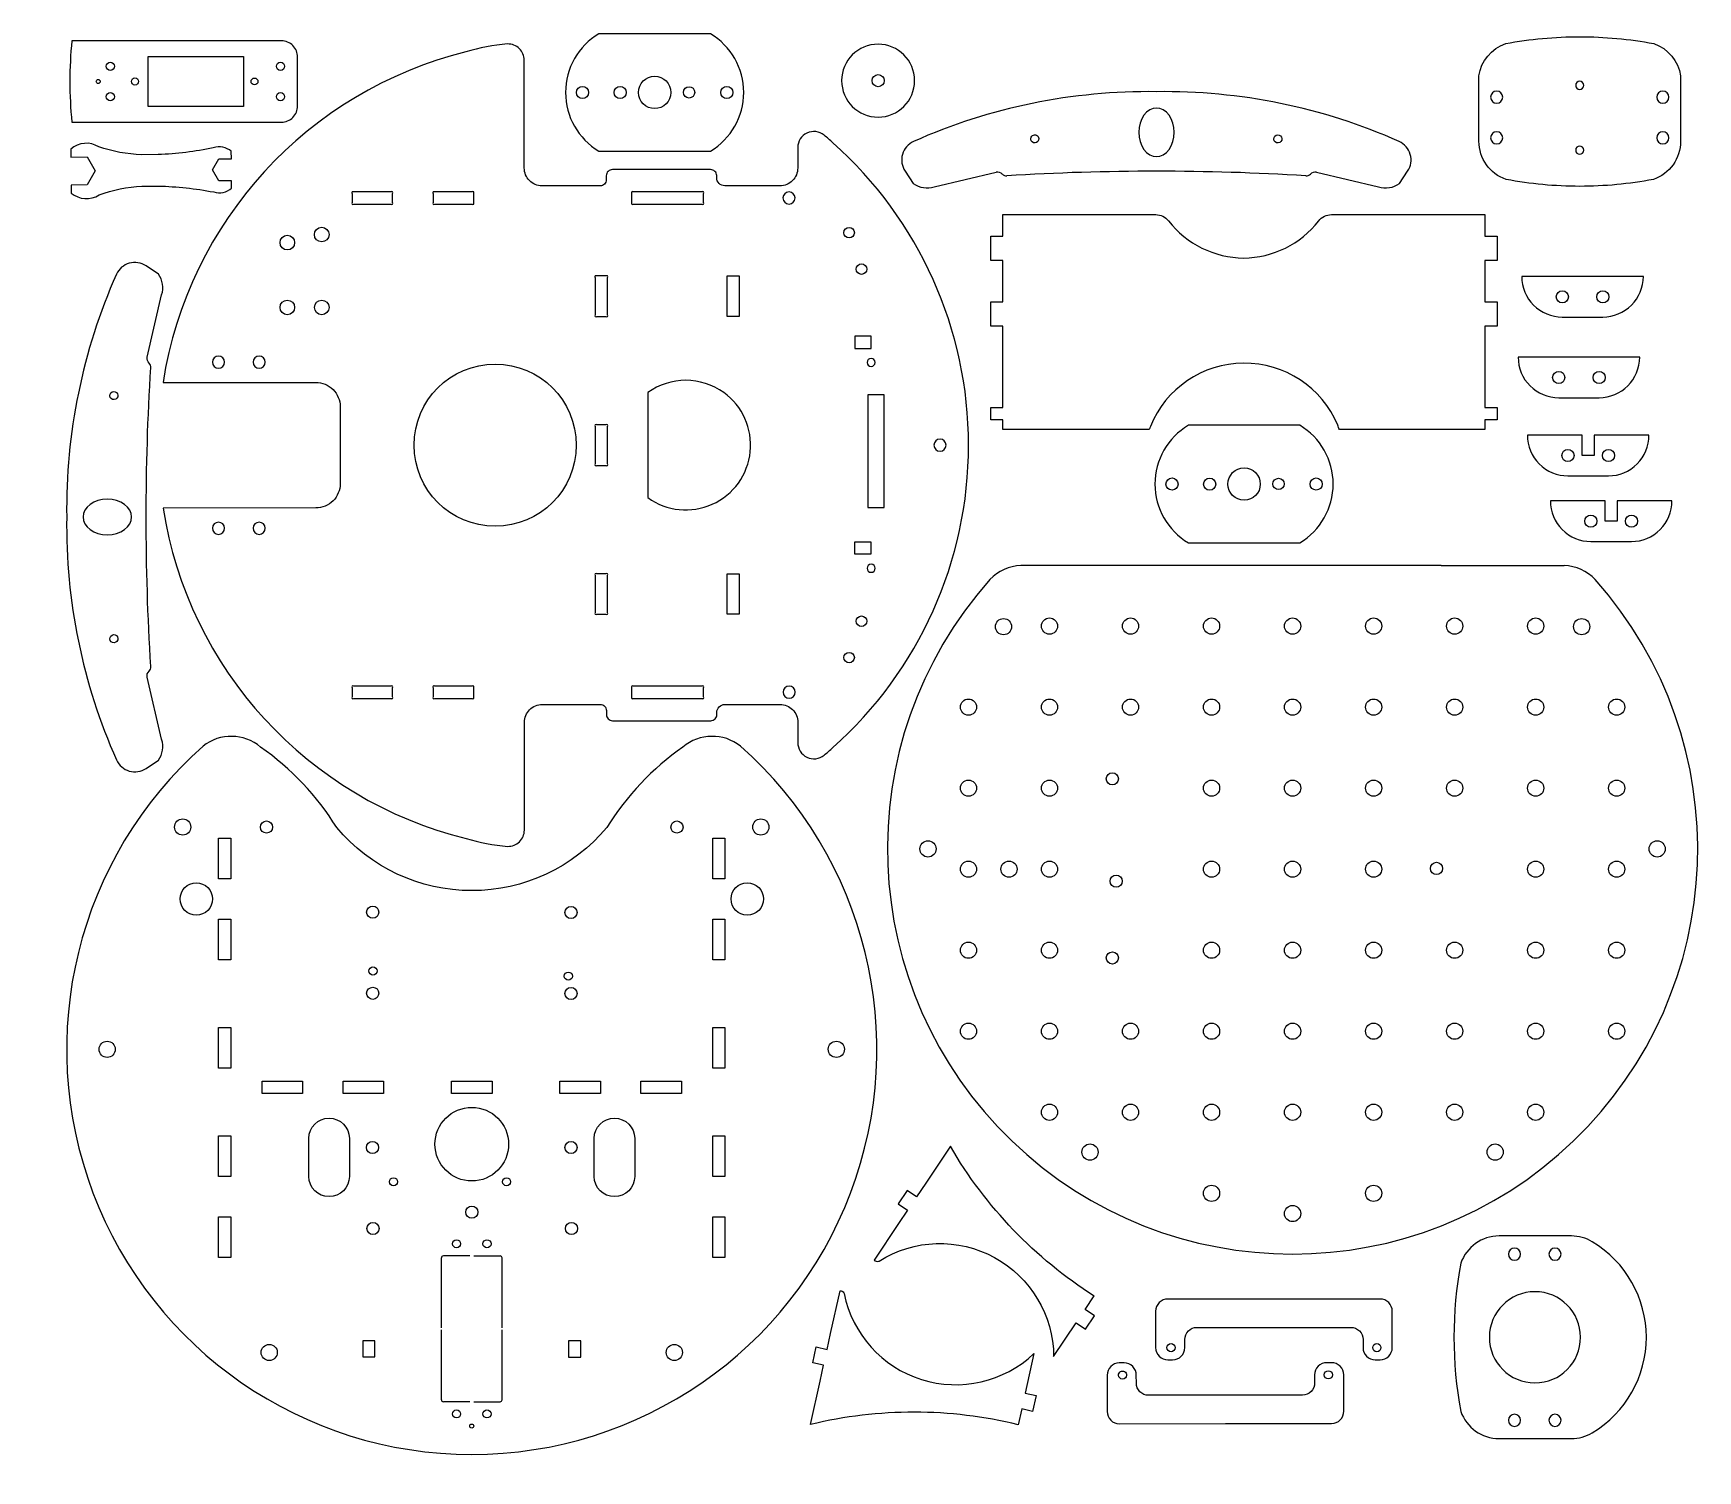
# Model space of a CAD drawing. Extents: x 31 to 442, y 15 to 370.
import ezdxf

# ---------------------------------------------------------------- set-up
doc = ezdxf.new("R2010")
doc.units = 0
doc.layers.get('0').update_dxf_attribs({"linetype": 'CONTINUOUS'})
for name, color, linetype in [('APS_GEOMETRY', 7, 'CONTINUOUS'), ('BUMPED', 4, 'CONTINUOUS'), ('CUT', 4, 'CONTINUOUS')]:
    doc.layers.add(name, color=color, linetype=linetype)

# ---------------------------------------------------------------- blocks, each defined once
blk = doc.blocks.new('BOTTOM')
at = {"color": 1, "linetype": 'BYBLOCK'}
for centre in [(-935.17, 55.7), (-926.19, 52.64), (-839.28, 52.64), (-830.29, 55.7)]:
    blk.add_circle(centre, 1.3, dxfattribs=at)
at = {"layer": 'APS_GEOMETRY', "color": 5}
blk.add_lwpolyline([(-867.25, 205.13), (-867.24, 187.33, -0.414214), (-873.24, 181.33), (-892.24, 181.32, -0.414214), (-898.24, 187.32), (-898.25, 225.05, 0.301878), (-979.81, 150.25, 0.054453), (-981.76, 139.97, 0.423427), (-977.76, 135.85), (-951.14, 135.85, -0.414214), (-946.74, 131.45), (-946.74, 117.1, -0.414235), (-948.24, 115.6), (-949.24, 115.6, 0.414214), (-950.74, 114.1), (-950.74, 110.6), (-950.74, 101.98), (-950.74, 89.85, 0.414241), (-949.24, 88.35), (-948.74, 88.35, -0.414214), (-946.73, 86.35), (-946.73, 72.75, -0.414239), (-951.13, 68.35), (-956.1, 68.35, 0.64495), (-959.24, 61.86, 0.014178), (-957.39, 59.72, 0.448892), (-808.08, 59.72, 0.01409), (-806.24, 61.85, 0.637954), (-809.3, 68.38), (-814.31, 68.38, -0.414246), (-818.71, 72.78), (-818.71, 86.38, -0.414214), (-816.71, 88.38), (-816.21, 88.38, 0.414245), (-814.71, 89.88), (-814.72, 110.63), (-814.72, 114.13, 0.414214), (-816.22, 115.63), (-817.22, 115.63, -0.414235), (-818.72, 117.13), (-818.72, 131.48, -0.414214), (-814.32, 135.88), (-787.7, 135.89, 0.423427), (-783.71, 140.01, 0.052824), (-785.66, 150.29, 0.301878), (-867.25, 225.05), (-867.25, 205.13)], format="xyb", dxfattribs=at)
at = {"layer": 'CUT', "color": 1}
for p, q in [((-924.48, 82.82), (-924.48, 85.82)), ((-924.48, 85.82), (-914.48, 85.82)), ((-914.48, 82.82), (-924.48, 82.82)), ((-914.48, 85.82), (-914.48, 82.82)), ((-850.98, 82.82), (-850.98, 85.82)), ((-850.98, 85.82), (-840.98, 85.82)), ((-840.98, 82.82), (-850.98, 82.82)), ((-840.98, 85.82), (-840.98, 82.82))]:
    blk.add_line(p, q, dxfattribs=at)
for points in [[(-901.75, 211.35, 1), (-904.75, 211.35, 1)], [(-860.75, 211.36, 1), (-863.75, 211.36, 1)], [(-901.75, 201.32, 1), (-904.75, 201.32, 1)], [(-860.75, 201.33, 1), (-863.75, 201.33, 1)], [(-945.23, 177.98), (-945.23, 168.75, 1), (-944.85, 168.37), (-942.61, 168.37, 1), (-942.23, 168.75), (-942.23, 177.98, 1), (-942.61, 178.37), (-944.85, 178.37, 1)], [(-823.24, 177.98), (-823.24, 168.75, 1), (-822.86, 168.37), (-820.62, 168.37, 1), (-820.24, 168.75), (-820.24, 177.98, 1.000002), (-820.62, 178.37), (-822.86, 178.37, 1)], [(-869.75, 86.64, 0.323544), (-869.76, 105.39), (-895.69, 105.38, 1)], [(-942.22, 70.5, 1), (-945.22, 70.5, 1)], [(-820.22, 70.53, 1), (-823.22, 70.53, 1)], [(-912.12, 50.25, 1), (-914.12, 50.25, 1)], [(-861.32, 50.26, 1), (-863.32, 50.26, 1)], [(-881.24, 33.26, 1), (-884.24, 33.26, 1)]]:
    blk.add_lwpolyline(points, format="xyb", close=True, dxfattribs=at)
for points in [[(-945.23, 157.98), (-945.23, 148.75, 1), (-944.85, 148.37), (-942.61, 148.37, 1), (-942.23, 148.75), (-942.23, 157.98, 1), (-942.61, 158.37), (-944.85, 158.37, 1), (-945.23, 157.98)], [(-820.62, 158.37), (-822.86, 158.37, 1), (-823.24, 157.98), (-823.24, 148.75, 1), (-822.86, 148.37), (-820.62, 148.37, 1), (-820.24, 148.75), (-820.24, 157.98, 1), (-820.62, 158.37)], [(-914.86, 118.37), (-924.1, 118.37, 1), (-924.48, 117.98), (-924.48, 115.75, 1), (-924.1, 115.37), (-914.86, 115.37, 1), (-914.48, 115.75), (-914.48, 117.98, 1), (-914.86, 118.37)], [(-887.73, 117.98), (-887.73, 115.75, 1), (-887.35, 115.37), (-878.11, 115.37, 1), (-877.73, 115.75), (-877.73, 117.98, 1), (-878.11, 118.37), (-887.35, 118.37, 1), (-887.73, 117.98)], [(-850.98, 117.98), (-850.98, 115.75, 1), (-850.6, 115.37), (-841.36, 115.37, 1), (-840.98, 115.75), (-840.98, 117.98, 1.000002), (-841.36, 118.37), (-850.6, 118.37, 1), (-850.98, 117.98)], [(-945.23, 108.98), (-945.23, 92, 1), (-944.85, 91.62), (-942.61, 91.62, 1), (-942.23, 92), (-942.23, 108.98, 1), (-942.61, 109.37), (-944.85, 109.37, 1), (-945.23, 108.98)], [(-820.62, 109.37), (-822.86, 109.37, 1), (-823.24, 108.98), (-823.24, 92, 1), (-822.86, 91.62), (-820.62, 91.62, 1), (-820.24, 92), (-820.24, 108.98, 1), (-820.62, 109.37)]]:
    blk.add_lwpolyline(points, format="xyb", dxfattribs=at)
for points in [[(-906.62, 54.3), (-906.62, 50.3), (-909.62, 50.3), (-909.62, 54.3)], [(-858.84, 54.29), (-858.84, 50.29), (-855.84, 50.29), (-855.84, 54.29)], [(-898.12, 51.05), (-898.12, 47.05), (-870.32, 47.05), (-870.32, 51.05)]]:
    blk.add_lwpolyline(points, close=True, dxfattribs=at)
for centre, radius in [((-848.74, 194.37), 1.8), ((-832.74, 194.37), 1.8), ((-848.74, 185.87), 1.8), ((-830.74, 185.88), 1.8), ((-882.74, 143.07), 20.01)]:
    blk.add_circle(centre, radius, dxfattribs=at)
blk = doc.blocks.new('MOTORBRACKET')
at = {"layer": 'CUT', "color": 5}
blk.add_lwpolyline([(-250.95, 185.42), (-250.87, 157.93, 0.569283), (-221.87, 158.01), (-221.95, 185.5, 0.569283)], format="xyb", close=True, dxfattribs=at)
at = {"layer": 'CUT', "color": 1}
for centre, radius in [((-236.46, 189.51), 1.5), ((-236.46, 180.21), 1.5), ((-236.41, 171.71), 4), ((-236.36, 163.21), 1.4), ((-236.36, 153.91), 1.5)]:
    blk.add_circle(centre, radius, dxfattribs=at)
blk = doc.blocks.new('BUMPER')
at = {"layer": 'CUT', "color": 5}
blk.add_lwpolyline([(-281.47, 307.44, 0.108429), (-341.42, 319.72, 0.108429), (-401.36, 307.43, 0.460549), (-403.45, 300.13), (-401.42, 297.06, 0.236359), (-396.26, 296.28), (-380.92, 299.83, -0.278921), (-379.43, 299.38, 0.224402), (-378.3, 298.97, -0.030361), (-304.51, 298.97, 0.221324), (-303.4, 299.38, -0.278921), (-301.92, 299.83), (-286.57, 296.28, 0.236359), (-281.42, 297.06), (-279.39, 300.13, 0.460549)], format="xyb", close=True, dxfattribs=at)
at = {"layer": 'CUT', "color": 1}
blk.add_lwpolyline([(-341.38, 303.71), (-340.53, 303.83), (-339.71, 304.17), (-338.95, 304.72), (-338.29, 305.47), (-337.75, 306.38), (-337.34, 307.41), (-337.09, 308.53), (-337.01, 309.7), (-337.09, 310.87), (-337.34, 312), (-337.75, 313.03), (-338.29, 313.94), (-338.95, 314.68), (-339.71, 315.24), (-340.53, 315.58), (-341.38, 315.69), (-342.23, 315.58), (-343.05, 315.24), (-343.81, 314.68), (-344.47, 313.94), (-345.02, 313.03), (-345.42, 312), (-345.67, 310.87), (-345.75, 309.7), (-345.67, 308.53), (-345.42, 307.41), (-345.02, 306.38), (-344.47, 305.47), (-343.81, 304.72), (-343.05, 304.17), (-342.23, 303.83)], close=True, dxfattribs=at)
for points in [[(-372.42, 308, -1), (-370.42, 308.15, -1)], [(-312.41, 308, -1), (-310.42, 308.15, -1)]]:
    blk.add_lwpolyline(points, format="xyb", close=True, dxfattribs=at)
blk = doc.blocks.new('CASTERTOP')
at = {"layer": 'CUT', "color": 5}
blk.add_lwpolyline([(-250.1, 283.84, -0.045731), (-268.27, 285.53, -0.319328), (-274.99, 294.98), (-274.99, 311.09, -0.279619), (-268.38, 319.08, -0.045997), (-250.1, 320.77, -0.045997), (-231.82, 319.08, -0.279619), (-225.2, 311.09), (-225.2, 294.98, -0.319328), (-231.92, 285.53, -0.045731)], format="xyb", close=True, dxfattribs=at)
at = {"layer": 'CUT', "color": 1}
for points in [[(-250.1, 307.77, 1), (-250.1, 309.77, 1)], [(-269.1, 305.83, 1), (-272.1, 305.83, 1)], [(-228.1, 305.83, 1), (-231.1, 305.83, 1)], [(-269.1, 295.83, 1), (-272.1, 295.83, 1)], [(-228.1, 295.83, 1), (-231.1, 295.83, 1)], [(-250.1, 291.77, 1), (-250.1, 293.77, 1)]]:
    blk.add_lwpolyline(points, format="xyb", close=True, dxfattribs=at)
blk = doc.blocks.new('IRSPACER')
at = {"layer": 'CUT', "color": 5}
blk.add_lwpolyline([(4384.98, 533.26), (4384.98, 524.26, 0.414214), (4387.98, 521.26), (4414.18, 521.26), (4440.38, 521.26, 0.414214), (4443.38, 524.26), (4443.38, 533.26, 0.414214), (4440.38, 536.26), (4439.18, 536.26, 0.414214), (4436.18, 533.26), (4436.18, 531.26, -0.414214), (4433.18, 528.26), (4414.18, 528.26), (4395.18, 528.26, -0.414214), (4392.18, 531.26), (4392.18, 533.26, 0.414214), (4389.18, 536.26), (4387.98, 536.26, 0.414214)], format="xyb", close=True, dxfattribs=at)
at = {"layer": 'CUT', "color": 1}
for points in [[(4389.78, 533.26, -1), (4387.78, 533.26, -1)], [(4440.58, 533.26, -1), (4438.58, 533.26, -1)]]:
    blk.add_lwpolyline(points, format="xyb", close=True, dxfattribs=at)
blk = doc.blocks.new('BUMPERSTOPPER')
at = {"layer": 'CUT', "color": 5}
blk.add_lwpolyline([(-316.26, 277.45, 1), (-334.26, 277.45, 1)], format="xyb", close=True, dxfattribs=at)
at = {"layer": 'CUT', "color": 1}
blk.add_lwpolyline([(-326.76, 277.45, -1), (-323.76, 277.45, -1)], format="xyb", close=True, dxfattribs=at)
blk = doc.blocks.new('CASTERBOTTOM')
at = {"layer": 'CUT', "color": 5}
blk.add_lwpolyline([(-566.33, 92.18, 0.092188), (-529.76, 92.18, 0.319328), (-523.05, 101.62), (-523.05, 119.49, 0.135933), (-524.47, 124.64, 0.56619), (-571.62, 124.64, 0.135933), (-573.05, 119.49), (-573.05, 101.62, 0.319328), (-566.33, 92.18)], format="xyb", dxfattribs=at)
at = {"layer": 'CUT', "color": 1}
for points in [[(-559.3, 110.49, 1), (-536.8, 110.49, 1)], [(-570.05, 115.43, 1), (-567.05, 115.43, 1)], [(-529.05, 115.43, 1), (-526.05, 115.43, 1)], [(-570.05, 105.43, 1), (-567.05, 105.43, 1)], [(-529.05, 105.43, 1), (-526.05, 105.43, 1)]]:
    blk.add_lwpolyline(points, format="xyb", close=True, dxfattribs=at)
blk = doc.blocks.new('STRUT')
at = {"layer": 'CUT', "color": 5}
blk.add_lwpolyline([(3052.03, 678.24, -0.120076), (3102.1, 667.24), (3102.06, 678.24), (3102.06, 678.24), (3102.1, 682.24), (3104.86, 682.24), (3104.86, 686.24), (3102.1, 686.24), (3102.1, 690.24), (3102.1, 701.05, 0.286505), (3101.08, 700.74), (3100.97, 700.58, -0.588333), (3052.03, 696.24), (3052.03, 686.24), (3049.26, 686.24), (3049.26, 682.24), (3052.03, 682.24), (3052.06, 678.24)], format="xyb", dxfattribs=at)
blk = doc.blocks.new('TOP')
at = {"color": 1}
for p, q in [((-560.74, 228.31), (-543.49, 228.31)), ((-542.99, 228.31), (-525.74, 228.31)), ((-561.24, 220.31), (-561.24, 213.81)), ((-525.24, 220.31), (-525.24, 213.81)), ((-560.74, 213.31), (-543.49, 213.31)), ((-542.99, 213.31), (-525.74, 213.31))]:
    blk.add_line(p, q, dxfattribs=at)
for points in [[(-561.24, 221.31), (-561.24, 227.81)], [(-525.24, 221.31), (-525.24, 227.81)]]:
    blk.add_lwpolyline(points, dxfattribs=at)
for centre, start, end in [((-560.74, 227.81), 90, 180), ((-525.74, 227.81), 360, 90), ((-560.74, 213.81), 180, 270), ((-525.74, 213.81), 270, 360)]:
    blk.add_arc(centre, 0.5, start, end, dxfattribs=at)
at = {"layer": 'BUMPED', "color": 1}
for centre in [(-564.24, 224.56), (-522.24, 224.56), (-564.24, 217.06), (-522.24, 217.06)]:
    blk.add_circle(centre, 1, dxfattribs=at)
at = {"layer": 'CUT', "color": 5}
blk.add_lwpolyline([(-399.4, 287.14, 0.690144), (-574.24, 220.81, 0.690144), (-399.4, 154.47, 0.354658), (-399.63, 168.68, 0.101368), (-419.51, 187.48, -0.221874), (-435.07, 220.81, -0.221874), (-419.51, 254.14, 0.101368), (-399.63, 272.94, 0.354658)], format="xyb", close=True, dxfattribs=at)
at = {"layer": 'CUT', "color": 1}
for points in [[(-515.63, 280.31), (-525.63, 280.31), (-525.63, 283.31), (-515.63, 283.31)], [(-495.63, 280.31), (-505.63, 280.31), (-505.63, 283.31), (-495.63, 283.31)], [(-478.88, 280.31), (-478.88, 283.31), (-468.88, 283.31), (-468.88, 280.31)], [(-442.13, 280.31), (-452.13, 280.31), (-452.13, 283.31), (-442.13, 283.31)], [(-432.13, 280.31), (-432.13, 283.31), (-422.13, 283.31), (-422.13, 280.31)], [(-482.13, 262.56), (-485.13, 262.56), (-485.13, 272.56), (-482.13, 272.56)], [(-485.13, 242.56), (-485.13, 252.56), (-482.13, 252.56), (-482.13, 242.56)], [(-550.18, 244.7), (-546.18, 244.7), (-546.18, 247.69), (-550.18, 247.69)], [(-485.13, 215.81), (-485.13, 225.81), (-482.13, 225.81), (-482.13, 215.81)], [(-482.13, 189.06), (-485.13, 189.06), (-485.13, 199.06), (-482.13, 199.06)], [(-550.2, 193.92), (-546.2, 193.92), (-546.2, 196.92), (-550.2, 196.92)], [(-482.13, 169.06), (-485.13, 169.06), (-485.13, 179.06), (-482.13, 179.06)], [(-525.63, 158.31), (-525.63, 161.31), (-515.63, 161.31), (-515.63, 158.31)], [(-505.63, 158.31), (-505.63, 161.31), (-495.63, 161.31), (-495.63, 158.31)], [(-478.88, 158.31), (-478.88, 161.31), (-468.88, 161.31), (-468.88, 158.31)], [(-442.13, 158.31), (-452.13, 158.31), (-452.13, 161.31), (-442.13, 161.31)], [(-432.13, 158.31), (-432.13, 161.31), (-422.13, 161.31), (-422.13, 158.31)]]:
    blk.add_lwpolyline(points, close=True, dxfattribs=at)
for points in [[(-496.22, 251.03), (-503.61, 251.03), (-505.61, 251.03, -1), (-505.61, 261.03), (-503.61, 261.03), (-496.22, 261.03, -1)], [(-497.66, 211.72, -1), (-497.66, 229.89, -1)], [(-496.22, 180.59), (-503.61, 180.59), (-505.61, 180.59, -1), (-505.61, 190.59), (-503.61, 190.59), (-496.22, 190.59, -1)]]:
    blk.add_lwpolyline(points, format="xyb", close=True, dxfattribs=at)
for centre, radius in [((-474.24, 310.81), 2), ((-437.14, 288.81), 4), ((-419.38, 292.16), 2), ((-549.07, 270.81), 2), ((-419.38, 271.46), 1.5), ((-518.49, 245.19), 1.5), ((-498.46, 245.31), 1.5), ((-460.41, 245.26), 1.5), ((-440.41, 245.26), 1.5), ((-514.42, 220.81), 1.5), ((-567.24, 220.81), 0.5), ((-518.49, 196.19), 1.5), ((-498.46, 196.31), 1.5), ((-460.46, 196.31), 1.5), ((-440.46, 196.31), 1.5), ((-549.07, 170.81), 2), ((-419.38, 170.16), 1.5), ((-437.14, 152.81), 4), ((-419.38, 149.46), 2), ((-474.24, 130.81), 2)]:
    blk.add_circle(centre, radius, dxfattribs=at)
blk = doc.blocks.new('BUMPER_TOP')
at = {"layer": 'CUT', "color": 5}
for p, q in [((-557.26, 50.7), (-559.29, 47.64)), ((-536.76, 47.94), (-552.11, 51.49)), ((-442.42, 51.49), (-457.76, 47.94)), ((-435.23, 47.64), (-437.26, 50.71))]:
    blk.add_line(p, q, dxfattribs=at)
at = {"layer": 'CUT', "color": 1}
blk.add_lwpolyline([(-497.3, 44.05), (-498.15, 43.94), (-498.97, 43.6), (-499.73, 43.04), (-500.39, 42.3), (-500.93, 41.39), (-501.34, 40.36), (-501.59, 39.23), (-501.67, 38.06), (-501.59, 36.9), (-501.34, 35.77), (-500.93, 34.74), (-500.39, 33.83), (-499.73, 33.08), (-498.97, 32.53), (-498.15, 32.19), (-497.3, 32.07), (-496.45, 32.19), (-495.63, 32.53), (-494.87, 33.08), (-494.21, 33.83), (-493.66, 34.74), (-493.26, 35.77), (-493.01, 36.9), (-492.93, 38.06), (-493.01, 39.23), (-493.26, 40.36), (-493.66, 41.39), (-494.21, 42.3), (-494.87, 43.04), (-495.63, 43.6), (-496.45, 43.94)], close=True, dxfattribs=at)
for points in [[(-526.27, 39.77, -1), (-528.26, 39.62, -1)], [(-466.26, 39.77, -1), (-468.26, 39.62, -1)]]:
    blk.add_lwpolyline(points, format="xyb", close=True, dxfattribs=at)
at = {"layer": 'CUT', "color": 5}
for centre, radius, start, end in [((-553.9, 45.95), 5.82, 72.0877, 125.281), ((-440.63, 45.95), 5.82, 54.7212, 107.9145), ((-555.13, 44.88), 5, 146.4631, 245.3767), ((-536.39, 49.39), 1.5, 255.6929, 318.0325), ((-534.28, 47.4), 1.41, 85.3874, 135.3064), ((-497.27, 655.83), 608.16, 266.52199, 273.47801), ((-460.25, 47.4), 1.41, 44.6958, 95.2869), ((-458.13, 49.39), 1.5, 221.9697, 284.3093), ((-439.4, 44.88), 5, 294.6255, 33.5391), ((-499.25, 170.78), 142.75, 246.0447, 270.7981), ((-495.28, 170.78), 142.75, 269.2041, 293.9576)]:
    blk.add_arc(centre, radius, start, end, dxfattribs=at)
blk = doc.blocks.new('SPANNER')
at = {"layer": 'CUT', "color": 5}
blk.add_lwpolyline([(3844.75, 1905.24, 0.258625), (3845.65, 1909.67, -0.041728), (3844.08, 1923.3), (3844.08, 1927.36, -0.073008), (3846.14, 1937.96, 0.327373), (3845.64, 1944.84), (3843.65, 1944.84), (3843.65, 1940.86), (3840.2, 1938.86), (3836.75, 1940.86), (3836.75, 1944.84), (3834.76, 1944.84, 0.327373), (3834.26, 1937.96, -0.073008), (3836.32, 1927.36), (3836.32, 1923.3, -0.041728), (3834.75, 1909.67, 0.258625), (3835.65, 1905.24), (3837.47, 1905.24), (3837.46, 1908.37), (3840.2, 1909.96), (3842.93, 1908.37), (3842.92, 1905.24)], format="xyb", close=True, dxfattribs=at)

msp = doc.modelspace()

# ---------------------------------------------------------------- linework, layer by layer
at = {"color": 5, "linetype": 'CONTINUOUS'}
for q in [(275.09, 238.67), (409.21, 238.67)]:
    msp.add_line((378.86, 238.67), q, dxfattribs=at)
at = {"color": 1}
msp.add_lwpolyline([(59.66, 356.04), (59.66, 358.14), (59.66, 358.14), (59.66, 360.24), (59.66, 364.34), (83.16, 364.34), (83.16, 351.94), (59.66, 351.94)], close=True, dxfattribs=at)
at = {"color": 5}
for points in [[(398.73, 310, 0.414214), (408.73, 300), (418.73, 300, 0.414214), (428.73, 310)], [(397.84, 290.09, 0.414214), (407.84, 280.09), (417.84, 280.09, 0.414214), (427.84, 290.09)], [(413.62, 265.81), (413.62, 270.81), (400.12, 270.81, 0.414214), (410.12, 260.81), (420.12, 260.81, 0.414214), (430.12, 270.81), (416.62, 270.81), (416.62, 265.81)], [(419.29, 249.6), (419.29, 254.6), (405.79, 254.6, 0.414214), (415.79, 244.6), (425.79, 244.6, 0.414214), (435.79, 254.6), (422.29, 254.6), (422.29, 249.6)]]:
    msp.add_lwpolyline(points, format="xyb", close=True, dxfattribs=at)
at = {"color": 1}
for centre, radius in [((56.41, 358.14), 0.875), ((85.91, 358.14), 0.85), ((408.73, 305), 1.5), ((418.73, 305), 1.5), ((407.84, 285.09), 1.5), ((417.84, 285.09), 1.5), ((410.12, 265.81), 1.5), ((420.12, 265.81), 1.5), ((415.79, 249.6), 1.5), ((425.79, 249.6), 1.5), ((297.66, 186.01), 1.5), ((377.67, 163.91), 1.5), ((297.66, 141.81), 1.5)]:
    msp.add_circle(centre, radius, dxfattribs=at)
at = {"color": 1, "linetype": 'CONTINUOUS'}
for centre in [(270.8, 223.58), (282.15, 223.72), (302.15, 223.72), (322.15, 223.72), (342.15, 223.72), (362.15, 223.72), (382.15, 223.72), (402.15, 223.72), (413.5, 223.58), (262.15, 203.72), (282.15, 203.72), (302.15, 203.72), (322.15, 203.72), (342.15, 203.72), (362.15, 203.72), (382.15, 203.72), (402.15, 203.72), (422.15, 203.72), (262.15, 183.72), (282.15, 183.72), (322.15, 183.72), (342.15, 183.72), (362.15, 183.72), (382.15, 183.72), (402.15, 183.72), (422.15, 183.72), (432.15, 168.72), (262.15, 163.72), (272.15, 163.72), (282.15, 163.72), (322.15, 163.72), (342.15, 163.72), (362.15, 163.72), (402.15, 163.72), (422.15, 163.72), (262.15, 143.72), (282.15, 143.72), (322.15, 143.72), (342.15, 143.72), (362.15, 143.72), (382.15, 143.72), (402.15, 143.72), (422.15, 143.72), (262.15, 123.72), (282.15, 123.72), (302.15, 123.72), (322.15, 123.72), (342.15, 123.72), (362.15, 123.72), (382.15, 123.72), (402.15, 123.72), (422.15, 123.72), (282.15, 103.72), (302.15, 103.72), (322.15, 103.72), (342.15, 103.72), (362.15, 103.72), (382.15, 103.72), (402.15, 103.72), (322.15, 83.72), (362.15, 83.72), (342.15, 78.72)]:
    msp.add_circle(centre, 2, dxfattribs=at)
at = {"color": 5, "linetype": 'CONTINUOUS'}
for centre, radius, start, end in [((275.6, 227.41), 11.27, 92.5661, 136.3376), ((408.71, 227.41), 11.27, 43.6624, 87.4339), ((342.15, 168.72), 100, 138.3414, 41.6586)]:
    msp.add_arc(centre, radius, start, end, dxfattribs=at)
at = {"layer": 'BUMPED', "color": 1}
for centre in [(50.33, 361.89), (92.33, 361.89), (50.33, 354.39), (92.33, 354.39)]:
    msp.add_circle(centre, 1, dxfattribs=at)
at = {"layer": 'CUT', "color": 5}
msp.add_lwpolyline([(40.83, 368.17, 0.025121), (40.33, 358.14, 0.025121), (40.83, 348.11), (92.55, 348.11, 0.414214), (96.55, 352.11), (96.55, 364.17, 0.414214), (92.55, 368.17)], format="xyb", close=True, dxfattribs=at)
msp.add_lwpolyline([(270.63, 325.28), (308.37, 325.28, -0.231695), (311.53, 323.73, 0.229717), (330.07, 314.57, 0.229717), (348.61, 323.73, -0.231695), (351.76, 325.28), (389.63, 325.28), (389.63, 319.93), (392.63, 319.93), (392.63, 313.93), (389.63, 313.93), (389.63, 303.72), (392.63, 303.72), (392.63, 297.72), (389.63, 297.72), (389.63, 284.06), (389.63, 277.66), (392.63, 277.66), (392.63, 274.66), (389.63, 274.66), (389.63, 272.28), (353.75, 272.28, -0.114165), (353.3, 273.3, 0.66971), (307.05, 272.98, -0.078992), (306.68, 272.28), (270.63, 272.28), (270.63, 274.66), (267.63, 274.66), (267.63, 277.66), (270.63, 277.66), (270.63, 284.06), (270.63, 297.72), (267.63, 297.72), (267.63, 303.72), (270.63, 303.72), (270.63, 313.93), (267.63, 313.93), (267.63, 319.93), (270.63, 319.93), (270.63, 325.28)], format="xyb", dxfattribs=at)
at = {"layer": 'CUT', "color": 1}
for centre, radius in [((47.33, 358.14), 0.5), ((252.15, 168.72), 2), ((298.6, 160.74), 1.5), ((115.15, 138.59), 1), ((163.37, 137.32), 1), ((292.15, 93.89), 2), ((392.15, 93.89), 2), ((120.22, 86.56), 1), ((148.13, 86.56), 1)]:
    msp.add_circle(centre, radius, dxfattribs=at)

# ---------------------------------------------------------------- block references
at = {"layer": 'CUT', "color": 4}
for name, p, rotation in [('MOTORBRACKET', (357.05, 591.37), 89.84187544334183), ('BOTTOM', (288.38, 1151.11), 90), ('BUMPERSTOPPER', (517.29, 683.61), 90), ('BUMPER_TOP', (-188.74, 383.66), 180), ('BUMPER', (359.27, 592.03), 90), ('MOTORBRACKET', (502.55, 494.71), 89.84187544334183), ('TOP', (360.35, 593.5), 90), ('STRUT', (3207.08, -1074.81), 146.2207127472181), ('CASTERBOTTOM', (291.49, -499.87), 270), ('IRSPACER', (4751.73, 578.88), 180), ('IRSPACER', (-4087.89, -500.22), 0.0757801128146554)]:
    msp.add_blockref(name, p, dxfattribs=dict(at, rotation=rotation))
msp.add_blockref('CASTERTOP', (663.13, 48.42), dxfattribs=at)
at = {"layer": 'CUT', "color": 7, "rotation": 90.46580908276502}
msp.add_blockref('SPANNER', (2016.62, -3488.23), dxfattribs=at)
at = {"layer": 'CUT', "color": 4, "xscale": -1, "rotation": 347.5422385551528}
msp.add_blockref('STRUT', (3108.28, -1294.07), dxfattribs=at)

doc.saveas('drawing.dxf')
